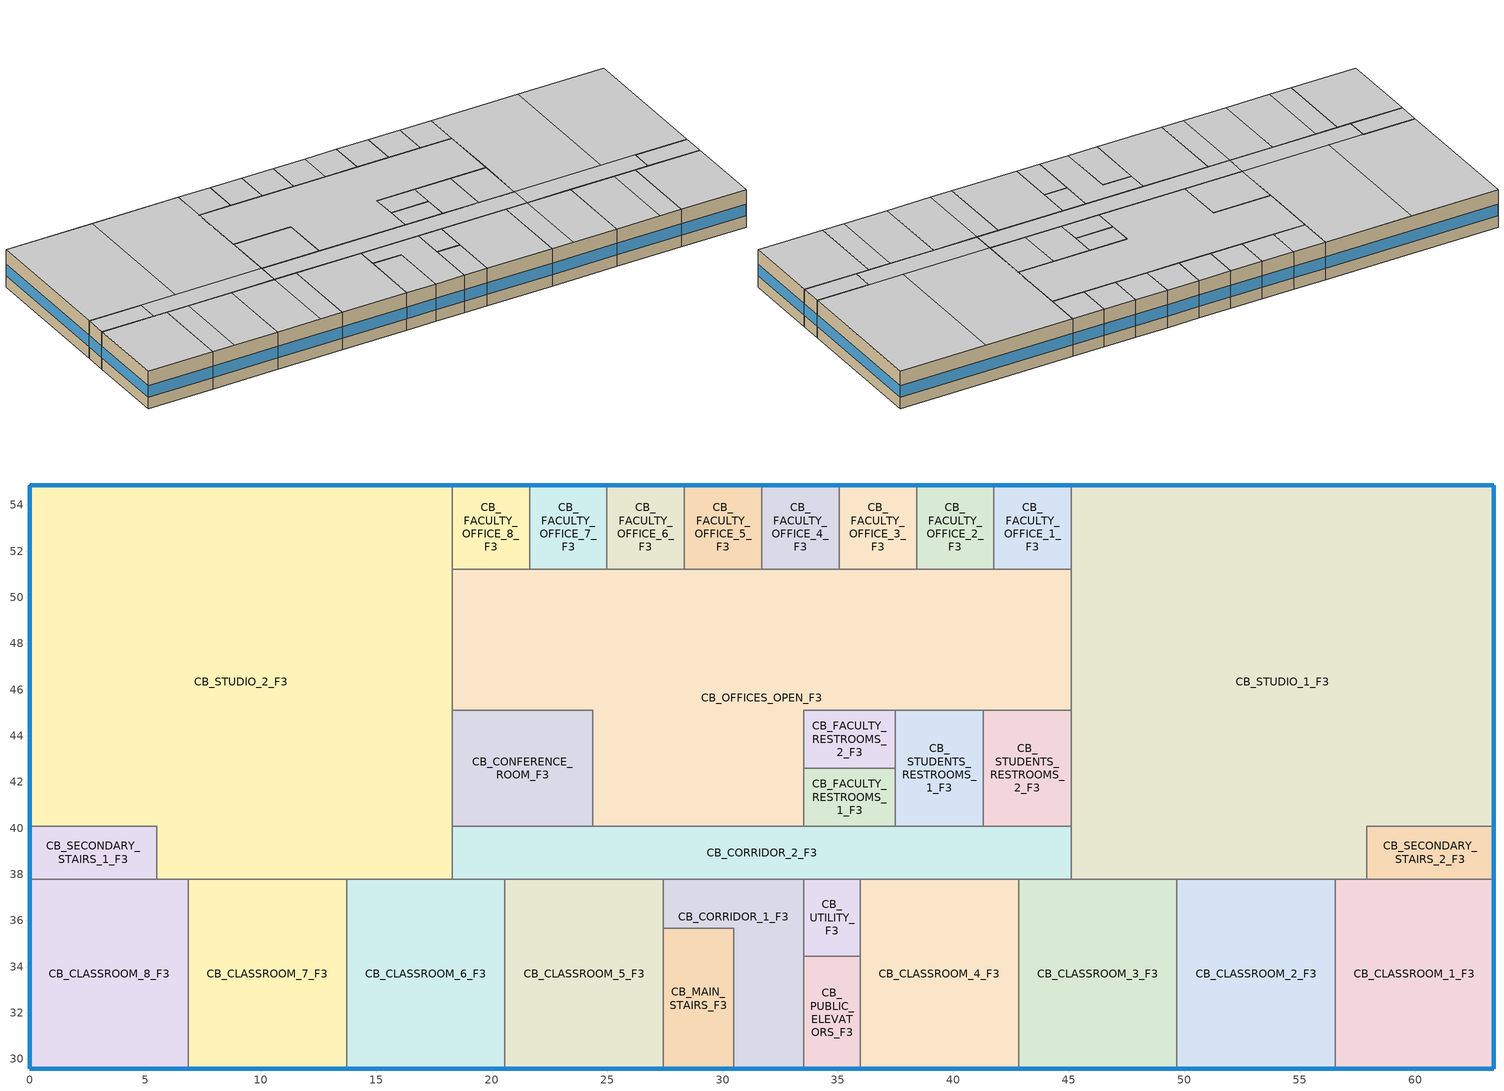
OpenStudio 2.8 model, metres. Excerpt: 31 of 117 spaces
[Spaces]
CB_CLASSROOM_8_F3
 floor to CB_CLASSROOM_8_F2: 6.86,37.8 6.86,29.57 0,29.57 0,37.8 z7.92
 wall outside: 0,37.8 0,29.57 6.86,29.57 z7.92:11.89
 wall to CB_SECONDARY_STAIRS_1_F3: 5.49,37.8 0,37.8 z7.92:11.89
 wall to CB_STUDIO_2_F3: 6.86,37.8 5.49,37.8 z7.92:11.89
 wall to CB_CLASSROOM_7_F3: 6.86,29.57 6.86,37.8 z7.92:11.89
 window: 0,37.79 0,29.57 / 0,29.57 6.86,29.57 z9.14:10.36
 ceiling to CB_CLASSROOM_1_F4: 6.86,29.57 6.86,37.8 0,37.8 0,29.57 z11.89
CB_CLASSROOM_7_F3
 floor to CB_CLASSROOM_7_F2: 13.72,37.8 13.72,29.57 6.86,29.57 6.86,37.8 z7.92
 wall outside: 6.86,29.57 13.72,29.57 z7.92:11.89
 wall to CB_STUDIO_2_F3: 13.72,37.8 6.86,37.8 z7.92:11.89
 wall to CB_CLASSROOM_6_F3: 13.72,29.57 13.72,37.8 z7.92:11.89
 window: 6.86,29.57 13.71,29.57 z9.14:10.36
 ceiling to CB_CLASSROOM_1_F4: 9.14,29.57 9.14,37.8 6.86,37.8 6.86,29.57 z11.89
 ceiling to CB_CLASSROOM_2_F4: 13.72,29.57 13.72,37.8 9.14,37.8 9.14,29.57 z11.89
CB_CLASSROOM_6_F3
 floor to CB_CLASSROOM_6_F2: 20.57,37.8 20.57,29.57 13.72,29.57 13.72,37.8 z7.92
 wall outside: 13.72,29.57 20.57,29.57 z7.92:11.89
 wall to CB_STUDIO_2_F3: 18.29,37.8 13.72,37.8 z7.92:11.89
 wall to CB_CORRIDOR_2_F3: 20.57,37.8 18.29,37.8 z7.92:11.89
 wall to CB_CLASSROOM_5_F3: 20.57,29.57 20.57,37.8 z7.92:11.89
 window: 13.72,29.57 20.57,29.57 z9.14:10.36
 ceiling to CB_CLASSROOM_3_F4: 20.57,29.57 20.57,37.8 18.29,37.8 18.29,29.57 z11.89
 ceiling to CB_CLASSROOM_2_F4: 18.29,29.57 18.29,37.8 13.72,37.8 13.72,29.57 z11.89
CB_CLASSROOM_5_F3
 floor to CB_CLASSROOM_5_F2: 27.43,37.8 27.43,29.57 20.57,29.57 20.57,37.8 z7.92
 wall outside: 20.57,29.57 27.43,29.57 z7.92:11.89
 wall to CB_CORRIDOR_2_F3: 27.43,37.8 20.57,37.8 z7.92:11.89
 wall to CB_CORRIDOR_1_F3: 27.43,35.66 27.43,37.8 z7.92:11.89
 wall to CB_MAIN_STAIRS_F3: 27.43,29.57 27.43,35.66 z7.92:11.89
 window: 20.57,29.57 27.43,29.57 z9.14:10.36
 ceiling to CB_CLASSROOM_3_F4: 27.43,29.57 27.43,37.8 20.57,37.8 20.57,29.57 z11.89
CB_MAIN_STAIRS_F3
 floor to CB_MAIN_STAIRS_F2: 30.48,35.66 30.48,29.57 27.43,29.57 27.43,35.66 z7.92
 wall outside: 27.43,29.57 30.48,29.57 z7.92:11.89
 wall to CB_CORRIDOR_1_F3: 30.48,29.57 30.48,35.66 27.43,35.66 z7.92:11.89
 window: 27.44,29.57 30.48,29.57 z9.14:10.36
 ceiling to CB_MAIN_STAIRS_F4: 30.48,29.57 30.48,35.66 27.43,35.66 27.43,29.57 z11.89
CB_CORRIDOR_1_F3
 floor to CB_CORRIDOR_F2: 33.53,37.8 33.53,29.57 30.48,29.57 30.48,35.66 27.43,35.66 27.43,37.8 z7.92
 wall outside: 30.48,29.57 33.53,29.57 z7.92:11.89
 wall to CB_CORRIDOR_2_F3: 33.53,37.8 27.43,37.8 z7.92:11.89
 wall to CB_UTILITY_F3: 33.53,34.44 33.53,37.8 z7.92:11.89
 wall to CB_PUBLIC_ELEVATORS_F3: 33.53,29.57 33.53,34.44 z7.92:11.89
 window: 30.48,29.57 33.53,29.57 z9.14:10.36
 ceiling to CB_CORRIDOR_F4: 33.53,29.57 33.53,37.8 27.43,37.8 27.43,35.66 30.48,35.66 30.48,29.57 z11.89
CB_CLASSROOM_4_F3
 floor to CB_CLASSROOM_4_F2: 42.82,37.8 42.82,29.57 35.97,29.57 35.97,37.8 z7.92
 wall outside: 35.97,29.57 42.82,29.57 z7.92:11.89
 wall to CB_CORRIDOR_2_F3: 42.82,37.8 35.97,37.8 z7.92:11.89
 wall to CB_CLASSROOM_3_F3: 42.82,29.57 42.82,37.8 z7.92:11.89
 wall to CB_PUBLIC_ELEVATORS_F3: 35.97,34.44 35.97,29.57 z7.92:11.89
 wall to CB_UTILITY_F3: 35.97,37.8 35.97,34.44 z7.92:11.89
 window: 35.97,29.57 42.82,29.57 z9.14:10.36
 ceiling to CB_CLASSROOM_4_F4: 42.82,29.57 42.82,37.8 35.97,37.8 35.97,29.57 z11.89
CB_CLASSROOM_3_F3
 floor to CB_CLASSROOM_3_F2: 49.68,37.8 49.68,29.57 42.82,29.57 42.82,37.8 z7.92
 wall outside: 42.82,29.57 49.68,29.57 z7.92:11.89
 wall to CB_CORRIDOR_2_F3: 45.11,37.8 42.82,37.8 z7.92:11.89
 wall to CB_STUDIO_1_F3: 49.68,37.8 45.11,37.8 z7.92:11.89
 wall to CB_CLASSROOM_2_F3: 49.68,29.57 49.68,37.8 z7.92:11.89
 window: 42.82,29.57 49.68,29.57 z9.14:10.36
 ceiling to CB_CLASSROOM_5_F4: 49.68,29.57 49.68,37.8 45.11,37.8 45.11,29.57 z11.89
 ceiling to CB_CLASSROOM_4_F4: 45.11,29.57 45.11,37.8 42.82,37.8 42.82,29.57 z11.89
CB_CLASSROOM_2_F3
 floor to CB_CLASSROOM_2_F2: 56.54,37.8 56.54,29.57 49.68,29.57 49.68,37.8 z7.92
 wall outside: 49.68,29.57 56.54,29.57 z7.92:11.89
 wall to CB_STUDIO_1_F3: 56.54,37.8 49.68,37.8 z7.92:11.89
 wall to CB_CLASSROOM_1_F3: 56.54,29.57 56.54,37.8 z7.92:11.89
 window: 49.68,29.57 56.54,29.57 z9.14:10.36
 ceiling to CB_CLASSROOM_5_F4: 54.25,29.57 54.25,37.8 49.68,37.8 49.68,29.57 z11.89
 ceiling to CB_CLASSROOM_6_F4: 56.54,29.57 56.54,37.8 54.25,37.8 54.25,29.57 z11.89
CB_CLASSROOM_1_F3
 floor to CB_CLASSROOM_1_F2: 63.4,37.8 63.4,29.57 56.54,29.57 56.54,37.8 z7.92
 wall outside: 56.54,29.57 63.4,29.57 63.4,37.8 z7.92:11.89
 wall to CB_STUDIO_1_F3: 57.91,37.8 56.54,37.8 z7.92:11.89
 wall to CB_SECONDARY_STAIRS_2_F3: 63.4,37.8 57.91,37.8 z7.92:11.89
 window: 56.54,29.57 63.4,29.57 / 63.4,29.57 63.4,37.79 z9.14:10.36
 ceiling to CB_CLASSROOM_6_F4: 63.4,29.57 63.4,37.8 56.54,37.8 56.54,29.57 z11.89
CB_SECONDARY_STAIRS_1_F3
 floor to CB_SECONDARY_STAIRS_1_F2: 5.49,40.08 5.49,37.8 0,37.8 0,40.08 z7.92
 wall outside: 0,40.08 0,37.8 z7.92:11.89
 wall to CB_STUDIO_2_F3: 5.49,37.8 5.49,40.08 0,40.08 z7.92:11.89
 window: 0,40.08 0,37.8 z9.14:10.36
 ceiling to CB_SECONDARY_STAIRS_1_F4: 5.49,37.8 5.49,40.08 0,40.08 0,37.8 z11.89
CB_STUDIO_2_F3
 floor to CB_STUDIO_1_F2: 18.29,54.86 18.29,37.8 5.49,37.8 5.49,40.08 0,40.08 0,54.86 z7.92
 wall outside: 18.29,54.86 0,54.86 0,40.08 z7.92:11.89
 wall to CB_CORRIDOR_2_F3: 18.29,37.8 18.29,40.08 z7.92:11.89
 wall to CB_FACULTY_OFFICE_8_F3: 18.29,51.21 18.29,54.86 z7.92:11.89
 wall to CB_OFFICES_OPEN_F3: 18.29,45.11 18.29,51.21 z7.92:11.89
 wall to CB_CONFERENCE_ROOM_F3: 18.29,40.08 18.29,45.11 z7.92:11.89
 window: 18.29,54.86 0,54.86 / 0,54.84 0,40.08 z9.14:10.36
 ceiling to CB_CORRIDOR_F4: 18.29,37.8 18.29,40.08 5.49,40.08 5.49,37.8 z11.89
 ceiling to CB_LAB_1_F4: 9.14,40.08 9.14,54.86 0,54.86 0,40.08 z11.89
 ceiling to CB_LAB_2_F4: 18.29,40.08 18.29,54.86 9.14,54.86 9.14,40.08 z11.89
CB_CORRIDOR_2_F3
 floor to CB_CORRIDOR_F2: 45.11,40.08 45.11,37.8 18.29,37.8 18.29,40.08 z7.92
 wall to CB_STUDIO_1_F3: 45.11,37.8 45.11,40.08 z7.92:11.89
 wall to CB_UTILITY_F3: 33.53,37.8 35.97,37.8 z7.92:11.89
 wall to CB_CONFERENCE_ROOM_F3: 24.38,40.08 18.29,40.08 z7.92:11.89
 wall to CB_OFFICES_OPEN_F3: 33.53,40.08 24.38,40.08 z7.92:11.89
 wall to CB_FACULTY_RESTROOMS_1_F3: 37.49,40.08 33.53,40.08 z7.92:11.89
 wall to CB_STUDENTS_RESTROOMS_1_F3: 41.3,40.08 37.49,40.08 z7.92:11.89
 wall to CB_STUDENTS_RESTROOMS_2_F3: 45.11,40.08 41.3,40.08 z7.92:11.89
 ceiling to CB_CORRIDOR_F4: 45.11,37.8 45.11,40.08 18.29,40.08 18.29,37.8 z11.89
CB_STUDIO_1_F3
 floor to CB_STUDIO_2_F2: 63.4,54.86 63.4,40.08 57.91,40.08 57.91,37.8 45.11,37.8 45.11,54.86 z7.92
 wall outside: 63.4,40.08 63.4,54.86 45.11,54.86 z7.92:11.89
 wall to CB_SECONDARY_STAIRS_2_F3: 57.91,37.8 57.91,40.08 63.4,40.08 z7.92:11.89
 wall to CB_STUDENTS_RESTROOMS_2_F3: 45.11,45.11 45.11,40.08 z7.92:11.89
 wall to CB_OFFICES_OPEN_F3: 45.11,51.21 45.11,45.11 z7.92:11.89
 wall to CB_FACULTY_OFFICE_1_F3: 45.11,54.86 45.11,51.21 z7.92:11.89
 window: 63.39,54.86 45.11,54.86 / 63.4,40.08 63.4,54.86 z9.14:10.36
 ceiling to CB_CORRIDOR_F4: 57.91,37.8 57.91,40.08 45.11,40.08 45.11,37.8 z11.89
 ceiling to CB_LAB_3_F4: 54.25,40.08 54.25,54.86 45.11,54.86 45.11,40.08 z11.89
 ceiling to CB_LAB_4_F4: 63.4,40.08 63.4,54.86 54.25,54.86 54.25,40.08 z11.89
CB_SECONDARY_STAIRS_2_F3
 floor to CB_SECONDARY_STAIRS_2_F2: 63.4,40.08 63.4,37.8 57.91,37.8 57.91,40.08 z7.92
 wall outside: 63.4,37.8 63.4,40.08 z7.92:11.89
 window: 63.4,37.8 63.4,40.08 z9.14:10.36
 ceiling to CB_SECONDARY_STAIRS_2_F4: 63.4,37.8 63.4,40.08 57.91,40.08 57.91,37.8 z11.89
CB_CONFERENCE_ROOM_F3
 floor to CB_CONFERENCE_ROOM_F2: 24.38,45.11 24.38,40.08 18.29,40.08 18.29,45.11 z7.92
 wall to CB_OFFICES_OPEN_F3: 24.38,40.08 24.38,45.11 18.29,45.11 z7.92:11.89
 ceiling to CB_CONFERENCE_ROOM_F4: 18.29,40.08 24.38,40.08 24.38,45.11 18.29,45.11 z11.89
CB_OFFICES_OPEN_F3
 floor to CB_OFFICES_OPEN_F2: 45.11,51.21 45.11,45.11 33.53,45.11 33.53,40.08 24.38,40.08 24.38,45.11 18.29,45.11 18.29,51.21 z7.92
 wall to CB_FACULTY_OFFICE_8_F3: 21.64,51.21 18.29,51.21 z7.92:11.89
 wall to CB_FACULTY_OFFICE_7_F3: 24.99,51.21 21.64,51.21 z7.92:11.89
 wall to CB_FACULTY_OFFICE_6_F3: 28.35,51.21 24.99,51.21 z7.92:11.89
 wall to CB_FACULTY_OFFICE_5_F3: 31.7,51.21 28.35,51.21 z7.92:11.89
 wall to CB_FACULTY_OFFICE_4_F3: 35.05,51.21 31.7,51.21 z7.92:11.89
 wall to CB_FACULTY_OFFICE_3_F3: 38.4,51.21 35.05,51.21 z7.92:11.89
 wall to CB_FACULTY_OFFICE_2_F3: 41.76,51.21 38.4,51.21 z7.92:11.89
 wall to CB_FACULTY_OFFICE_1_F3: 45.11,51.21 41.76,51.21 z7.92:11.89
 wall to CB_STUDENTS_RESTROOMS_2_F3: 41.3,45.11 45.11,45.11 z7.92:11.89
 wall to CB_STUDENTS_RESTROOMS_1_F3: 37.49,45.11 41.3,45.11 z7.92:11.89
 wall to CB_FACULTY_RESTROOMS_2_F3: 33.53,42.6 33.53,45.11 37.49,45.11 z7.92:11.89
 wall to CB_FACULTY_RESTROOMS_1_F3: 33.53,40.08 33.53,42.6 z7.92:11.89
 ceiling to CB_OFFICES_OPEN_F4: 33.53,40.08 33.53,45.11 45.11,45.11 45.11,51.21 18.29,51.21 18.29,45.11 24.38,45.11 24.38,40.08 z11.89
CB_FACULTY_RESTROOMS_1_F3
 floor to CB_FACULTY_RESTROOMS_1_F2: 37.49,42.6 37.49,40.08 33.53,40.08 33.53,42.6 z7.92
 wall to CB_STUDENTS_RESTROOMS_1_F3: 37.49,40.08 37.49,42.6 z7.92:11.89
 wall to CB_FACULTY_RESTROOMS_2_F3: 37.49,42.6 33.53,42.6 z7.92:11.89
 ceiling to CB_FACULTY_RESTROOMS_2_F4: 37.49,40.08 37.49,42.6 33.53,42.6 33.53,40.08 z11.89
CB_STUDENTS_RESTROOMS_1_F3
 floor to CB_STUDENTS_RESTROOMS_1_F2: 41.3,45.11 41.3,40.08 37.49,40.08 37.49,45.11 z7.92
 wall to CB_FACULTY_RESTROOMS_2_F3: 37.49,45.11 37.49,42.6 z7.92:11.89
 wall to CB_STUDENTS_RESTROOMS_2_F3: 41.3,40.08 41.3,45.11 z7.92:11.89
 ceiling to CB_STUDENTS_RESTROOMS_1_F4: 41.3,40.08 41.3,45.11 37.49,45.11 37.49,40.08 z11.89
CB_STUDENTS_RESTROOMS_2_F3
 floor to CB_STUDENTS_RESTROOMS_2_F2: 45.11,45.11 45.11,40.08 41.3,40.08 41.3,45.11 z7.92
 ceiling to CB_STUDENTS_RESTROOMS_2_F4: 45.11,40.08 45.11,45.11 41.3,45.11 41.3,40.08 z11.89
CB_FACULTY_RESTROOMS_2_F3
 floor to CB_FACULTY_RESTROOMS_2_F2: 37.49,45.11 37.49,42.6 33.53,42.6 33.53,45.11 z7.92
 ceiling to CB_FACULTY_RESTROOMS_1_F4: 37.49,42.6 37.49,45.11 33.53,45.11 33.53,42.6 z11.89
CB_FACULTY_OFFICE_8_F3
 floor to CB_FACULTY_OFFICE_8_F2: 21.64,54.86 21.64,51.21 18.29,51.21 18.29,54.86 z7.92
 wall outside: 21.64,54.86 18.29,54.86 z7.92:11.89
 wall to CB_FACULTY_OFFICE_7_F3: 21.64,51.21 21.64,54.86 z7.92:11.89
 window: 21.64,54.86 18.29,54.86 z9.14:10.36
 ceiling to CB_FACULTY_OFFICE_8_F4: 18.29,51.21 21.64,51.21 21.64,54.86 18.29,54.86 z11.89
CB_FACULTY_OFFICE_7_F3
 floor to CB_FACULTY_OFFICE_7_F2: 24.99,54.86 24.99,51.21 21.64,51.21 21.64,54.86 z7.92
 wall outside: 24.99,54.86 21.64,54.86 z7.92:11.89
 wall to CB_FACULTY_OFFICE_6_F3: 24.99,51.21 24.99,54.86 z7.92:11.89
 window: 24.99,54.86 21.64,54.86 z9.14:10.36
 ceiling to CB_FACULTY_OFFICE_7_F4: 21.64,51.21 24.99,51.21 24.99,54.86 21.64,54.86 z11.89
CB_FACULTY_OFFICE_6_F3
 floor to CB_FACULTY_OFFICE_6_F2: 28.35,54.86 28.35,51.21 24.99,51.21 24.99,54.86 z7.92
 wall outside: 28.35,54.86 24.99,54.86 z7.92:11.89
 wall to CB_FACULTY_OFFICE_5_F3: 28.35,51.21 28.35,54.86 z7.92:11.89
 window: 28.34,54.86 24.99,54.86 z9.14:10.36
 ceiling to CB_FACULTY_OFFICE_6_F4: 28.35,51.21 28.35,54.86 24.99,54.86 24.99,51.21 z11.89
CB_FACULTY_OFFICE_5_F3
 floor to CB_FACULTY_OFFICE_5_F2: 31.7,54.86 31.7,51.21 28.35,51.21 28.35,54.86 z7.92
 wall outside: 31.7,54.86 28.35,54.86 z7.92:11.89
 wall to CB_FACULTY_OFFICE_4_F3: 31.7,51.21 31.7,54.86 z7.92:11.89
 window: 31.7,54.86 28.35,54.86 z9.14:10.36
 ceiling to CB_FACULTY_OFFICE_5_F4: 28.35,51.21 31.7,51.21 31.7,54.86 28.35,54.86 z11.89
CB_FACULTY_OFFICE_4_F3
 floor to CB_FACULTY_OFFICE_4_F2: 35.05,54.86 35.05,51.21 31.7,51.21 31.7,54.86 z7.92
 wall outside: 35.05,54.86 31.7,54.86 z7.92:11.89
 wall to CB_FACULTY_OFFICE_3_F3: 35.05,51.21 35.05,54.86 z7.92:11.89
 window: 35.05,54.86 31.7,54.86 z9.14:10.36
 ceiling to CB_FACULTY_OFFICE_4_F4: 35.05,51.21 35.05,54.86 31.7,54.86 31.7,51.21 z11.89
CB_FACULTY_OFFICE_3_F3
 floor to CB_FACULTY_OFFICE_3_F2: 38.4,54.86 38.4,51.21 35.05,51.21 35.05,54.86 z7.92
 wall outside: 38.4,54.86 35.05,54.86 z7.92:11.89
 wall to CB_FACULTY_OFFICE_2_F3: 38.4,51.21 38.4,54.86 z7.92:11.89
 window: 38.4,54.86 35.06,54.86 z9.14:10.36
 ceiling to CB_FACULTY_OFFICE_3_F4: 38.4,51.21 38.4,54.86 35.05,54.86 35.05,51.21 z11.89
CB_FACULTY_OFFICE_2_F3
 floor to CB_FACULTY_OFFICE_2_F2: 41.76,54.86 41.76,51.21 38.4,51.21 38.4,54.86 z7.92
 wall outside: 41.76,54.86 38.4,54.86 z7.92:11.89
 wall to CB_FACULTY_OFFICE_1_F3: 41.76,51.21 41.76,54.86 z7.92:11.89
 window: 41.76,54.86 38.41,54.86 z9.14:10.36
 ceiling to CB_FACULTY_OFFICE_2_F4: 38.4,51.21 41.76,51.21 41.76,54.86 38.4,54.86 z11.89
CB_FACULTY_OFFICE_1_F3
 floor to CB_FACULTY_OFFICE_1_F2: 45.11,54.86 45.11,51.21 41.76,51.21 41.76,54.86 z7.92
 wall outside: 45.11,54.86 41.76,54.86 z7.92:11.89
 window: 45.11,54.86 41.76,54.86 z9.14:10.36
 ceiling to CB_FACULTY_OFFICE_1_F4: 45.11,51.21 45.11,54.86 41.76,54.86 41.76,51.21 z11.89
CB_PUBLIC_ELEVATORS_F3
 floor to CB_PUBLIC_ELEVATORS_F2: 35.97,34.44 35.97,29.57 33.53,29.57 33.53,34.44 z7.92
 wall outside: 33.53,29.57 35.97,29.57 z7.92:11.89
 wall to CB_UTILITY_F3: 35.97,34.44 33.53,34.44 z7.92:11.89
 window: 33.53,29.57 35.96,29.57 z9.14:10.36
 ceiling to CB_PUBLIC_ELEVATORS_F4: 35.97,29.57 35.97,34.44 33.53,34.44 33.53,29.57 z11.89
CB_UTILITY_F3
 floor to CB_UTILITY_F2: 35.97,37.8 35.97,34.44 33.53,34.44 33.53,37.8 z7.92
 ceiling to CB_UTILITY_F4: 35.97,34.44 35.97,37.8 33.53,37.8 33.53,34.44 z11.89
[Building]
A091_2013_CollegeCampusBuilding: Standards Number of Stories=4; Standards Number of Above Ground Stories=4; Standards Building Type=College
[Site]
Site 1: Latitude {deg}=35.03; Longitude {deg}=-85.2; Time Zone {hr}=-5; Elevation {m}=210
[ClimateZones]
Climate Zone Institution Name 1=ASHRAE; Climate Zone Document Name 1=ANSI/ASHRAE Standard 169; Climate Zone Document Year 1=2006; Climate Zone Institution Name 2=CEC; Climate Zone Document Name 2=California Climate Zone Descriptions; Climate Zone Document Year 2=1995
[ShadingControl]
Shading Control 1: Shading Type=InteriorBlind
[BuildingStory]
Building Story 3: Nominal Z Coordinate {m}=7.9248; Nominal Floor to Floor Height {m}=3.9624
[Space] Building Story=Building Story 3
Name | Space Type | Thermal Zone
CB_CLASSROOM_8_F3 | College - Classroom | TZ_CB_CLASSROOM_8_F3
CB_CLASSROOM_7_F3 | College - Classroom | TZ_CB_CLASSROOM_7_F3
CB_CLASSROOM_6_F3 | College - Classroom | TZ_CB_CLASSROOM_6_F3
CB_CLASSROOM_5_F3 | College - Classroom | TZ_CB_CLASSROOM_5_F3
CB_MAIN_STAIRS_F3 | College - Stairs | TZ_CB_MAIN_STAIRS_F3
CB_CORRIDOR_1_F3 | College - Corridor | TZ_CB_CORRIDOR_1_F3
CB_CLASSROOM_4_F3 | College - Classroom | TZ_CB_CLASSROOM_4_F3
CB_CLASSROOM_3_F3 | College - Classroom | TZ_CB_CLASSROOM_3_F3
CB_CLASSROOM_2_F3 | College - Classroom | TZ_CB_CLASSROOM_2_F3
CB_CLASSROOM_1_F3 | College - Classroom | TZ_CB_CLASSROOM_1_F3
CB_SECONDARY_STAIRS_1_F3 | College - Stairs | TZ_CB_SECONDARY_STAIRS_1_F3
CB_STUDIO_2_F3 | College - Art Classroom | TZ_CB_STUDIO_2_F3
CB_CORRIDOR_2_F3 | College - Corridor | TZ_CB_CORRIDOR_2_F3
CB_STUDIO_1_F3 | College - Art Classroom | TZ_CB_STUDIO_1_F3
CB_SECONDARY_STAIRS_2_F3 | College - Stairs | TZ_CB_SECONDARY_STAIRS_1_F3 1
CB_CONFERENCE_ROOM_F3 | College - Conference | TZ_CB_CONFERENCE_ROOM_F3
CB_OFFICES_OPEN_F3 | College - Office | TZ_CB_OFFICES_OPEN_F3
CB_FACULTY_RESTROOMS_1_F3 | College - Restroom | TZ_CB_FACULTY_RESTROOMS_1_F3
CB_STUDENTS_RESTROOMS_1_F3 | College - Restroom | TZ_CB_STUDENTS_RESTROOMS_1_F3
CB_STUDENTS_RESTROOMS_2_F3 | College - Restroom | TZ_CB_STUDENTS_RESTROOMS_2_F3
CB_FACULTY_RESTROOMS_2_F3 | College - Restroom | TZ_CB_FACULTY_RESTROOMS_1_F3 1
CB_FACULTY_OFFICE_8_F3 | College - Office | TZ_CB_FACULTY_OFFICE_8_F3
CB_FACULTY_OFFICE_7_F3 | College - Office | TZ_CB_FACULTY_OFFICE_7_F3
CB_FACULTY_OFFICE_6_F3 | College - Office | TZ_CB_FACULTY_OFFICE_6_F3
CB_FACULTY_OFFICE_5_F3 | College - Office | TZ_CB_FACULTY_OFFICE_5_F3
CB_FACULTY_OFFICE_4_F3 | College - Office | TZ_CB_FACULTY_OFFICE_4_F3
CB_FACULTY_OFFICE_3_F3 | College - Office | TZ_CB_FACULTY_OFFICE_3_F3
CB_FACULTY_OFFICE_2_F3 | College - Office | TZ_CB_FACULTY_OFFICE_2_F3
CB_FACULTY_OFFICE_1_F3 | College - Office | TZ_CB_FACULTY_OFFICE_1_F3
CB_PUBLIC_ELEVATORS_F3 | College - Elevator Shaft | TZ_CB_PUBLIC_ELEVATORS_F3
CB_UTILITY_F3 | College - Utility | TZ_CB_UTILITY_F3
[SpaceType] Standards Building Type=College
Name | Standards Space Type
College - Classroom | College - Classroom
College - Office | College - Office
College - Conference | College - Conference
College - Restroom | College - Restroom
College - Corridor | College - Corridor
College - Elevator Shaft | College - Elevator Shaft
College - Utility | College - Utility
College - Stairs | College - Stairs
College - Art Classroom | College - Art Classroom
[ThermalZone] Use Ideal Air Loads=No
TZ_CB_FACULTY_OFFICE_1_F3; TZ_CB_SECONDARY_STAIRS_1_F3; TZ_CB_FACULTY_OFFICE_3_F3; TZ_CB_PUBLIC_ELEVATORS_F3; TZ_CB_FACULTY_OFFICE_8_F3; TZ_CB_CLASSROOM_8_F3; TZ_CB_CLASSROOM_7_F3; TZ_CB_CLASSROOM_6_F3; TZ_CB_CORRIDOR_2_F3; TZ_CB_CLASSROOM_5_F3; TZ_CB_MAIN_STAIRS_F3; TZ_CB_CORRIDOR_1_F3; TZ_CB_CLASSROOM_4_F3; TZ_CB_CLASSROOM_3_F3; TZ_CB_CLASSROOM_2_F3; TZ_CB_CLASSROOM_1_F3; TZ_CB_STUDIO_2_F3; TZ_CB_STUDIO_1_F3; TZ_CB_SECONDARY_STAIRS_1_F3 1; TZ_CB_CONFERENCE_ROOM_F3; TZ_CB_OFFICES_OPEN_F3; TZ_CB_FACULTY_RESTROOMS_1_F3; TZ_CB_STUDENTS_RESTROOMS_1_F3; TZ_CB_STUDENTS_RESTROOMS_2_F3; TZ_CB_FACULTY_RESTROOMS_1_F3 1; TZ_CB_FACULTY_OFFICE_7_F3; TZ_CB_FACULTY_OFFICE_6_F3; TZ_CB_FACULTY_OFFICE_5_F3; TZ_CB_FACULTY_OFFICE_4_F3; TZ_CB_FACULTY_OFFICE_2_F3; TZ_CB_UTILITY_F3
[Sizing:Zone] Zone Cooling Design Supply Air Temperature Input Method=SupplyAirTemperature; Zone Cooling Design Supply Air Temperature {C}=14; Zone Cooling Design Supply Air Temperature Difference {deltaC}=11.11; Zone Heating Design Supply Air Temperature Input Method=SupplyAirTemperature; Zone Heating Design Supply Air Temperature {C}=40; Zone Heating Design Supply Air Temperature Difference {deltaC}=11.11; Zone Cooling Design Supply Air Humidity Ratio {kg-H2O/kg-air}=0.0085; Zone Heating Design Supply Air Humidity Ratio {kg-H2O/kg-air}=0.008; Cooling Design Air Flow Method=DesignDay; Heating Design Air Flow Method=DesignDay; Account for Dedicated Outdoor Air System=No; Dedicated Outdoor Air System Control Strategy=NeutralSupplyAir; Dedicated Outdoor Air Low Setpoint Temperature for Design {C}=autosize; Dedicated Outdoor Air High Setpoint Temperature for Design {C}=autosize
TZ_CB_CLASSROOM_4_F2; TZ_CB_CLASSROOM_6_F4; TZ_CB_UTILITY_F4; TZ_CB_SECONDARY_STAIRS_2_F4; TZ_CB_FACULTY_OFFICE_3_F3; TZ_CB_CONFERENCE_ROOM_F4; TZ_CB_OFFICES_OPEN_F4; TZ_CB_PUBLIC_ELEVATORS_F3; TZ_CB_FACULTY_OFFICE_8_F3; TZ_CB_CORRIDOR_F2; TZ_CB_STUDENTS_RESTROOMS_1_F4; TZ_CB_LAB_4_F4; TZ_CB_FACULTY_RESTROOMS_1_F4; TZ_CB_FACULTY_OFFICE_7_F4; TZ_CB_FACULTY_OFFICE_6_F4; TZ_CB_FACULTY_OFFICE_4_F4; TZ_CB_FACULTY_OFFICE_3_F4; TZ_CB_FACULTY_OFFICE_2_F4; TZ_CB_CLASSROOM_2_F2; TZ_CB_CLASSROOM_7_F2; TZ_CB_FACULTY_RESTROOMS_1_F2; TZ_CB_UTILITY_F2; TZ_CB_STUDIO_2_F2; TZ_CB_SECONDARY_STAIRS_2_F2; TZ_CB_OFFICES_OPEN_F2_1; TZ_CB_CONFERENCE_ROOM_F2; TZ_CB_FACULTY_RESTROOMS_1_F2 1; TZ_CB_STUDENTS_RESTROOMS_1_F2; TZ_CB_STUDENTS_RESTROOMS_2_F2; TZ_CB_FACULTY_OFFICE_8_F2; TZ_CB_FACULTY_OFFICE_7_F2; TZ_CB_FACULTY_OFFICE_6_F2; TZ_CB_FACULTY_OFFICE_5_F2; TZ_CB_FACULTY_OFFICE_4_F2; TZ_CB_FACULTY_OFFICE_3_F2; TZ_CB_FACULTY_OFFICE_2_F2; TZ_CB_PUBLIC_ELEVATORS_F1; TZ_CB_PUBLIC_ELEVATORS_F4; TZ_CB_ENTRANCE_LOBBY 10_F1; TZ_CB_CLASSROOM_8_F3; TZ_CB_CLASSROOM_7_F3; TZ_CB_CLASSROOM_6_F3; TZ_CB_CORRIDOR_2_F3; TZ_CB_CLASSROOM_5_F3; TZ_CB_MAIN_STAIRS_F3; TZ_CB_CORRIDOR_1_F3; TZ_CB_CLASSROOM_4_F3; TZ_CB_CLASSROOM_3_F3; TZ_CB_CLASSROOM_2_F3; TZ_CB_CLASSROOM_1_F3; TZ_CB_STUDIO_2_F3; TZ_CB_STUDIO_1_F3; TZ_CB_SECONDARY_STAIRS_1_F3 1; TZ_CB_CONFERENCE_ROOM_F3; TZ_CB_OFFICES_OPEN_F3; TZ_CB_FACULTY_RESTROOMS_1_F3; TZ_CB_STUDENTS_RESTROOMS_1_F3; TZ_CB_STUDENTS_RESTROOMS_2_F3; TZ_CB_FACULTY_RESTROOMS_1_F3 1; TZ_CB_FACULTY_OFFICE_7_F3; TZ_CB_FACULTY_OFFICE_6_F3; TZ_CB_FACULTY_OFFICE_5_F3; TZ_CB_FACULTY_OFFICE_4_F3; TZ_CB_FACULTY_OFFICE_2_F3; TZ_CB_UTILITY_F3
